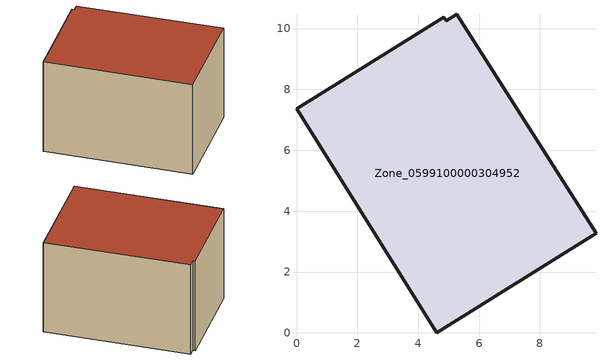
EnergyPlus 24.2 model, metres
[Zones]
Zone_0599100000304952
 floor ground (C_G): 4.92,10.26 5.27,10.48 9.84,3.27 4.6,0 0,7.36 4.84,10.38 z0
 wall outside (C_F): 4.6,0 9.84,3.27 5.27,10.48 4.92,10.26 4.84,10.38 0,7.36 4.6,0 z0:5.88
 roof outside (C_R): 5.27,10.48 4.92,10.26 4.84,10.38 0,7.36 4.6,0 9.84,3.27 z5.88
[BUILDING]
Pand.0599100000304952: North Axis=0; Terrain=City; Loads Convergence Tolerance Value=0.04; Temperature Convergence Tolerance Value=0.4; Solar Distribution=FullExterior; Maximum Number of Warmup Days=25; Minimum Number of Warmup Days=1
[Site:Location]
Rotterdam.The.Hague.AP_ZH_NLD Design_Conditions: Latitude=51.96; Longitude=4.45; Time Zone=1; Elevation=-4.5
[SITE:GROUNDTEMPERATURE:BUILDINGSURFACE]
18, 18, 18, 18, 18, 18, 18, 18, 18, 18, 18, 18
[MATERIAL] Thermal Absorptance=0.9; Solar Absorptance=0.7; Visible Absorptance=0.7
Name | Roughness | Thickness | Conductivity | Density | Specific Heat
G.TI.1965-1974 | MediumSmooth | 0.15 | 0.882353 | 540 | 1210
F.TI.1965-1974 | Rough | 0.3 | 0.697674 | 1920 | 840
R.TI.1965-1974 | MediumRough | 0.2 | 0.232558 | 1500 | 1000
[CONSTRUCTION]
C_G: G.TI.1965-1974
C_F: F.TI.1965-1974
C_R: R.TI.1965-1974
[ZONE]
Zone_0599100000304952: Type=1; Multiplier=1; Ceiling Height=Autocalculate; Volume=Autocalculate; Floor Area=autocalculate; Part of Total Floor Area=Yes
[ZONEINFILTRATION:DESIGNFLOWRATE]
Infil_Zone_0599100000304952: Zone or ZoneList or Space or SpaceList=Zone_0599100000304952; Schedule=AlwaysOn; Design Flow Rate Calculation Method=Flow/Area; Flow Rate per Floor Area=0.003; Constant Term Coefficient=1; Temperature Term Coefficient=0; Velocity Term Coefficient=0; Velocity Squared Term Coefficient=0
[HVACTEMPLATE:ZONE:IDEALLOADSAIRSYSTEM]
Zone_0599100000304952: Maximum Heating Supply Air Temperature=50; Minimum Cooling Supply Air Temperature=13; Maximum Heating Supply Air Humidity Ratio=0.0156; Minimum Cooling Supply Air Humidity Ratio=0.0077; Heating Limit=NoLimit; Cooling Limit=NoLimit; Dehumidification Control Type=ConstantSensibleHeatRatio; Cooling Sensible Heat Ratio=0.7; Dehumidification Setpoint=60; Humidification Control Type=None; Humidification Setpoint=30; Outdoor Air Method=None; Outdoor Air Flow Rate per Person=0.00944; Outdoor Air Flow Rate per Zone Floor Area=0; Outdoor Air Flow Rate per Zone=0; Demand Controlled Ventilation Type=None; Outdoor Air Economizer Type=NoEconomizer; Heat Recovery Type=None; Sensible Heat Recovery Effectiveness=0.7; Latent Heat Recovery Effectiveness=0.65
[ZONECONTROL:THERMOSTAT]
ThermostatControl_Zone_0599100000304952: Zone or ZoneList=Zone_0599100000304952; Control Type Schedule=DualSetpointControlType; Control 1=Thermostat_Zone_0599100000304952; Temperature Difference Between Cutout And Setpoint=0
[THERMOSTATSETPOINT:DUALSETPOINT]
Thermostat_Zone_0599100000304952: Heating Setpoint Temperature Schedule=HeatingSetpoint_Zone_0599100000304952; Cooling Setpoint Temperature Schedule=CoolingSetpoint_Zone_0599100000304952
[SCHEDULE:COMPACT]
HeatingSetpoint_Zone_0599100000304952: Through: 12/31, For: AllDays, Until: 24:00, 21
CoolingSetpoint_Zone_0599100000304952: Through: 12/31, For: AllDays, Until: 24:00, 24
DualSetpointControlType: Through: 12/31, For: AllDays, Until: 24:00, 4
AlwaysOn: Through: 12/31, For: AllDays, Until: 24:00, 1
